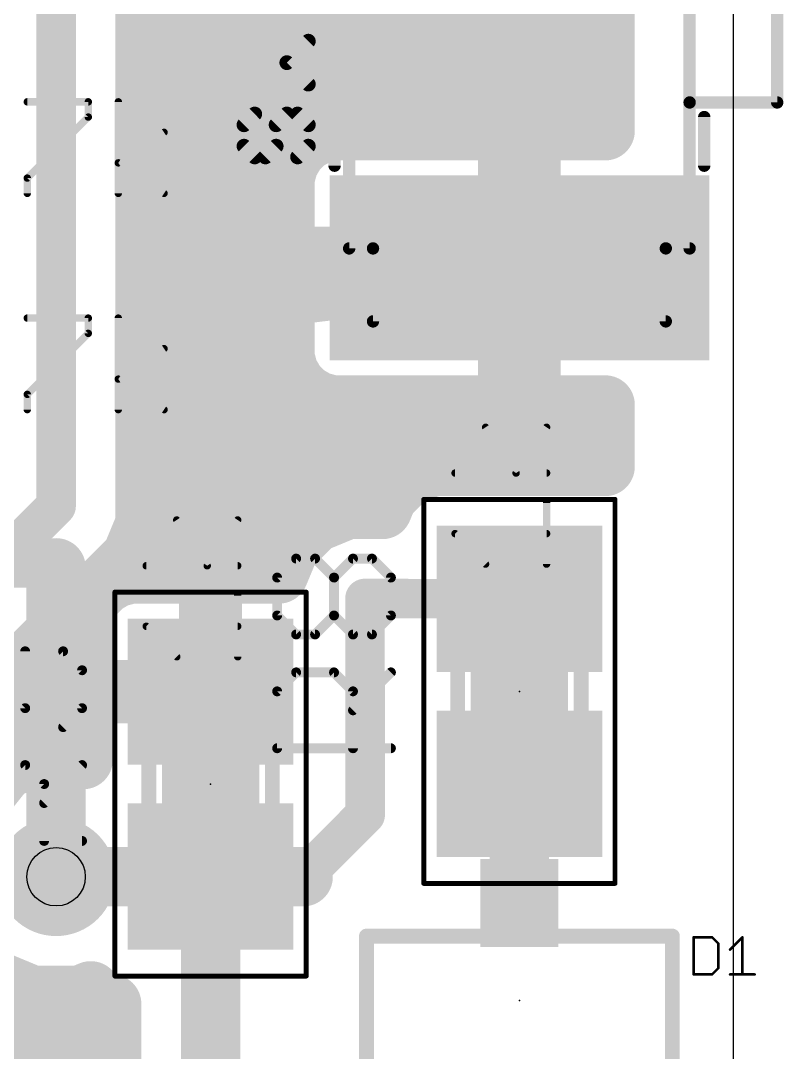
# Model space of a CAD drawing. Extents: x -4.6 to 38, y -0.1 to 31.9.
# Drawn here: x 30.12 to 37.96, y 9.63 to 20.23 of the extents above; entities that cross this region are included whole.
import ezdxf

# ---------------------------------------------------------------- set-up
doc = ezdxf.new("R2010")
doc.units = 0
for name, color, linetype in [('1', 22, 'CONTINUOUS'), ('16', 175, 'CONTINUOUS'), ('18', 82, 'CONTINUOUS'), ('20', 7, 'CONTINUOUS'), ('21', 253, 'CONTINUOUS'), ('23', 7, 'CONTINUOUS'), ('25', 253, 'CONTINUOUS'), ('27', 253, 'CONTINUOUS'), ('29', 253, 'CONTINUOUS'), ('30', 4, 'CONTINUOUS'), ('31', 3, 'CONTINUOUS'), ('35', 253, 'CONTINUOUS'), ('39', 22, 'CONTINUOUS'), ('44', 253, 'CONTINUOUS'), ('51', 253, 'CONTINUOUS')]:
    doc.layers.add(name, color=color, linetype=linetype)

# ---------------------------------------------------------------- blocks, each defined once
blk = doc.blocks.new('RECT')
blk.add_solid([(-0.5, -0.5), (0.5, -0.5), (-0.5, 0.5), (0.5, 0.5)])
blk = doc.blocks.new('ROUNDV')
at = {"const_width": 0.5}
blk.add_lwpolyline([(0, -0.25, 1), (0, 0.25, 1), (0, -0.25)], format="xyb", dxfattribs=at)

msp = doc.modelspace()

# ---------------------------------------------------------------- linework, layer by layer
at = {"layer": '1'}
for points, const_width in [([(36.1242, 22.0263), (36.1242, 19.0963)], 0.6096), ([(30.48, 15.24), (30.48, 21.9075)], 0.4064), ([(31.3944, 15.0581), (31.3944, 21.5287)], 0.6096), ([(31.3944, 20.1168), (36.1242, 20.1168)], 0.6096), ([(31.3944, 19.5072), (36.1242, 19.5072)], 0.6096), ([(33.1768, 19.0582), (33.0494, 18.9847)], 0.6096), ([(33.3189, 19.0963), (33.1768, 19.0582)], 0.6096), ([(35.1223, 19.0963), (33.3189, 19.0963)], 0.6096), ([(35.1223, 17.8077), (35.1223, 19.0963)], 0.6096), ([(36.1242, 19.0963), (35.3627, 19.0963)], 0.6096), ([(35.3627, 19.0963), (35.3627, 17.8077)], 0.6096), ([(31.3944, 18.8976), (32.9623, 18.8976)], 0.6096), ([(33.0494, 18.9847), (32.9453, 18.8806)], 0.6096), ([(35.1223, 18.8976), (35.3627, 18.8976)], 0.6096), ([(32.9453, 18.8806), (32.8718, 18.7532)], 0.6096), ([(32.8718, 18.7532), (32.8337, 18.6111)], 0.6096), ([(32.8337, 18.6111), (32.8337, 17.8077)], 0.6096), ([(31.3944, 18.288), (32.8337, 18.288)], 0.6096), ([(35.1223, 18.288), (35.3627, 18.288)], 0.6096), ([(32.8337, 17.8077), (35.1223, 17.8077)], 0.6096), ([(35.3627, 17.8077), (35.1223, 17.8077)], 0.6096), ([(35.1223, 17.8077), (35.1223, 17.5673)], 0.6096), ([(31.3944, 17.6784), (35.1223, 17.6784)], 0.6096), ([(35.2425, 17.6875), (32.61, 17.37)], 0.6096), ([(35.1223, 17.5673), (32.8337, 17.5673)], 0.6096), ([(32.8337, 17.5673), (32.8337, 16.7639)], 0.6096), ([(35.1223, 16.2787), (35.1223, 17.5673)], 0.6096), ([(35.1223, 17.5673), (35.3627, 17.5673)], 0.6096), ([(35.3627, 17.5673), (35.3627, 16.2787)], 0.6096), ([(32.61, 17.37), (32.0675, 16.8275)], 0.6096), ([(31.3944, 17.0688), (32.8337, 17.0688)], 0.6096), ([(35.1223, 17.0688), (35.3627, 17.0688)], 0.6096), ([(32.0675, 16.8275), (32.0675, 13.3325)], 0.6096), ([(32.8337, 16.7639), (32.8718, 16.6218)], 0.6096), ([(32.8718, 16.6218), (32.9453, 16.4944)], 0.6096), ([(31.3944, 16.4592), (32.9805, 16.4592)], 0.6096), ([(32.9453, 16.4944), (33.0494, 16.3903)], 0.6096), ([(35.1223, 16.4592), (35.3627, 16.4592)], 0.6096), ([(33.0494, 16.3903), (33.1768, 16.3168)], 0.6096), ([(33.1768, 16.3168), (33.3189, 16.2787)], 0.6096), ([(33.3189, 16.2787), (35.1223, 16.2787)], 0.6096), ([(35.3627, 16.2787), (36.1242, 16.2787)], 0.6096), ([(36.1242, 16.2787), (36.1242, 15.6462)], 0.6096), ([(31.3944, 15.8496), (36.1242, 15.8496)], 0.6096), ([(34.351, 15.6462), (34.0896, 15.5379)], 0.6096), ([(36.1242, 15.6462), (34.351, 15.6462)], 0.6096), ([(34.0896, 15.5379), (33.8896, 15.3379)], 0.6096), ([(33.8896, 15.3379), (33.8344, 15.2046)], 0.6096), ([(31.3944, 15.24), (33.849, 15.24)], 0.6096), ([(33.4721, 15.2042), (33.306, 15.1352)], 0.6096), ([(33.4741, 15.2042), (33.4721, 15.2042)], 0.6096), ([(33.476, 15.205), (33.4741, 15.2042)], 0.6096), ([(33.6562, 15.2044), (33.476, 15.205)], 0.6096), ([(33.8344, 15.2046), (33.6562, 15.2044)], 0.6096), ([(28.8925, 13.6525), (30.48, 15.24)], 0.4064), ([(33.306, 15.1352), (33.1395, 15.0668)], 0.6096), ([(31.2552, 14.722), (31.3944, 15.0581)], 0.6096), ([(33.1362, 15.0646), (33.009, 14.9372)], 0.6096), ([(33.138, 15.0654), (33.1362, 15.0646)], 0.6096), ([(33.1395, 15.0668), (33.138, 15.0654)], 0.6096), ([(33.009, 14.9372), (32.8814, 14.8104)], 0.6096), ([(32.8792, 14.8071), (32.8105, 14.6407)], 0.6096), ([(32.8807, 14.8085), (32.8792, 14.8071)], 0.6096), ([(32.8814, 14.8104), (32.8807, 14.8085)], 0.6096), ([(30.998, 14.4648), (31.2552, 14.722)], 0.6096), ([(31.2439, 14.5413), (31.1018, 14.5032)], 0.6096), ([(31.1636, 14.6304), (32.8062, 14.6304)], 0.6096), ([(32.0473, 14.5413), (31.2439, 14.5413)], 0.6096), ([(32.0473, 13.3527), (32.0473, 14.5413)], 0.6096), ([(32.769, 14.5413), (32.0877, 14.5413)], 0.6096), ([(32.0877, 14.5413), (32.0877, 13.3527)], 0.6096), ([(32.8105, 14.6407), (32.769, 14.5413)], 0.6096), ([(29.8069, 13.2737), (30.998, 14.4648)], 0.6096), ([(31.1018, 14.5032), (30.9744, 14.4297)], 0.6096), ([(30.9744, 14.4297), (30.8703, 14.3256)], 0.6096), ([(30.8703, 14.3256), (30.7968, 14.1982)], 0.6096), ([(30.7968, 14.1982), (30.7587, 14.0561)], 0.6096), ([(33.6575, 12.0675), (33.655, 14.29)], 0.4064), ([(33.655, 14.29), (35.2425, 14.285)], 0.4064), ([(30.554, 14.0208), (30.7587, 14.0208)], 0.6096), ([(30.7587, 14.0561), (30.7587, 13.3527)], 0.6096), ([(32.0473, 14.0208), (32.0877, 14.0208)], 0.6096), ([(29.9444, 13.4112), (30.7587, 13.4112)], 0.6096), ([(32.0473, 13.4112), (32.0877, 13.4112)], 0.6096), ([(30.7587, 13.3527), (32.0473, 13.3527)], 0.6096), ([(32.0473, 13.3123), (30.7587, 13.3123)], 0.6096), ([(30.7587, 13.3123), (30.7587, 12.6342)], 0.6096), ([(30.7975, 13.335), (32.065, 13.335)], 0.6096), ([(32.0877, 13.3527), (32.0473, 13.3527)], 0.6096), ([(32.0473, 13.3527), (32.0473, 13.3123)], 0.6096), ([(32.065, 13.335), (32.0675, 13.3325)], 0.6096), ([(29.5275, 11.7475), (30.7975, 13.335)], 0.3048), ([(29.8069, 12.8016), (30.7587, 12.8016)], 0.6096), ([(30.2375, 12.6492), (29.8069, 12.4708)], 0.6096), ([(30.7225, 12.6492), (30.2375, 12.6492)], 0.6096), ([(30.7587, 12.6342), (30.7225, 12.6492)], 0.6096), ([(35.2425, 11.16), (35.2425, 12.385)], 0.6096), ([(33.02, 11.43), (33.6575, 12.0675)], 0.4064), ([(32.0675, 11.43), (30.48, 11.43)], 0.6096), ([(32.0675, 11.4325), (33.02, 11.43)], 0.6096), ([(32.0675, 11.4325), (32.0675, 11.43)], 0.6096), ([(32.0675, 7.62), (32.0675, 11.43)], 0.6096), ([(29.8069, 10.3892), (30.2375, 10.2108)], 0.6096), ([(29.8069, 10.3632), (29.8696, 10.3632)], 0.6096), ([(30.2375, 10.2108), (30.7225, 10.2108)], 0.6096), ([(30.7225, 10.2108), (30.8363, 10.2579)], 0.6096), ([(30.8363, 10.2579), (30.9146, 10.1796)], 0.6096), ([(30.9146, 10.1796), (31.0515, 10.1229)], 0.6096), ([(31.0515, 10.1229), (31.0515, 8.9271)], 0.6096), ([(29.4618, 9.7536), (31.0515, 9.7536)], 0.6096)]:
    msp.add_lwpolyline(points, dxfattribs=dict(at, const_width=const_width))
for points, const_width in [([(31.3944, 20.2692, 1), (31.3944, 19.9644)], 0.3048), ([(36.1242, 19.9644, 1), (36.1242, 20.2692)], 0.3048), ([(31.3944, 19.6596, 1), (31.3944, 19.3548)], 0.3048), ([(36.1242, 19.3548, 1), (36.1242, 19.6596)], 0.3048), ([(33.1374, 19.2054, 1), (33.2163, 18.911)], 0.3048), ([(33.253, 18.9262, 1), (33.1006, 19.1902)], 0.3048), ([(33.3189, 19.2487, 1), (33.3189, 18.9439)], 0.3048), ([(33.3584, 18.9491, 1), (33.2795, 19.2435)], 0.3048), ([(35.2747, 19.0963, 1), (34.9699, 19.0963)], 0.3048), ([(35.1223, 18.9439, 1), (35.1223, 19.2487)], 0.3048), ([(35.3627, 19.2487, 1), (35.3627, 18.9439)], 0.3048), ([(35.5151, 19.0963, 1), (35.2103, 19.0963)], 0.3048), ([(36.1242, 18.9439, 1), (36.1242, 19.2487)], 0.3048), ([(31.3944, 19.05, 1), (31.3944, 18.7452)], 0.3048), ([(32.9732, 19.1166, 1), (33.1256, 18.8527)], 0.3048), ([(33.1572, 18.8769, 1), (32.9416, 19.0924)], 0.3048), ([(32.9623, 18.7452, 1), (32.9623, 19.05)], 0.3048), ([(35.1223, 19.05, 1), (35.1223, 18.7452)], 0.3048), ([(35.3627, 18.7452, 1), (35.3627, 19.05)], 0.3048), ([(35.9718, 19.0963, 1), (36.2766, 19.0963)], 0.3048), ([(32.8376, 18.9884, 1), (33.0531, 18.7728)], 0.3048), ([(33.0773, 18.8044, 1), (32.8134, 18.9568)], 0.3048), ([(32.7398, 18.8294, 1), (33.0038, 18.677)], 0.3048), ([(33.019, 18.7137, 1), (32.7246, 18.7926)], 0.3048), ([(32.9861, 18.6111, 1), (32.6813, 18.6111)], 0.3048), ([(32.6865, 18.6505, 1), (32.9809, 18.5716)], 0.3048), ([(31.3944, 18.4404, 1), (31.3944, 18.1356)], 0.3048), ([(32.8337, 18.1356, 1), (32.8337, 18.4404)], 0.3048), ([(35.1223, 18.4404, 1), (35.1223, 18.1356)], 0.3048), ([(35.3627, 18.1356, 1), (35.3627, 18.4404)], 0.3048), ([(32.8337, 17.9601, 1), (32.8337, 17.6553)], 0.3048), ([(35.1223, 17.9601, 1), (35.1223, 17.6553)], 0.3048), ([(35.2747, 17.8077, 1), (34.9699, 17.8077)], 0.3048), ([(35.1223, 17.6553, 1), (35.1223, 17.9601)], 0.3048), ([(35.3627, 17.6553, 1), (35.3627, 17.9601)], 0.3048), ([(31.3944, 17.8308, 1), (31.3944, 17.526)], 0.3048), ([(32.6813, 17.8077, 1), (32.9861, 17.8077)], 0.3048), ([(34.9699, 17.8077, 1), (35.2747, 17.8077)], 0.3048), ([(35.1223, 17.526, 1), (35.1223, 17.8308)], 0.3048), ([(35.2103, 17.8077, 1), (35.5151, 17.8077)], 0.3048), ([(35.2607, 17.5362, 1), (35.2243, 17.8388)], 0.3048), ([(32.8337, 17.7197, 1), (32.8337, 17.4149)], 0.3048), ([(32.9861, 17.5673, 1), (32.6813, 17.5673)], 0.3048), ([(35.2747, 17.5673, 1), (34.9699, 17.5673)], 0.3048), ([(35.1223, 17.7197, 1), (35.1223, 17.4149)], 0.3048), ([(35.1223, 17.4149, 1), (35.1223, 17.7197)], 0.3048), ([(35.5151, 17.5673, 1), (35.2103, 17.5673)], 0.3048), ([(35.3627, 17.4149, 1), (35.3627, 17.7197)], 0.3048), ([(34.9699, 17.5673, 1), (35.2747, 17.5673)], 0.3048), ([(32.5918, 17.5213, 1), (32.6282, 17.2187)], 0.3048), ([(32.7178, 17.2622, 1), (32.5022, 17.4778)], 0.3048), ([(31.3944, 17.2212, 1), (31.3944, 16.9164)], 0.3048), ([(32.8337, 16.9164, 1), (32.8337, 17.2212)], 0.3048), ([(35.1223, 17.2212, 1), (35.1223, 16.9164)], 0.3048), ([(35.3627, 16.9164, 1), (35.3627, 17.2212)], 0.3048), ([(31.9597, 16.9353, 1), (32.1753, 16.7197)], 0.3048), ([(32.2199, 16.8275, 1), (31.9151, 16.8275)], 0.3048), ([(32.9809, 16.8034, 1), (32.6865, 16.7245)], 0.3048), ([(32.6813, 16.7639, 1), (32.9861, 16.7639)], 0.3048), ([(33.0038, 16.698, 1), (32.7398, 16.5456)], 0.3048), ([(31.3944, 16.6116, 1), (31.3944, 16.3068)], 0.3048), ([(32.7246, 16.5824, 1), (33.019, 16.6613)], 0.3048), ([(33.0531, 16.6022, 1), (32.8376, 16.3866)], 0.3048), ([(32.9805, 16.3068, 1), (32.9805, 16.6116)], 0.3048), ([(35.1223, 16.6116, 1), (35.1223, 16.3068)], 0.3048), ([(35.3627, 16.3068, 1), (35.3627, 16.6116)], 0.3048), ([(32.8134, 16.4182, 1), (33.0773, 16.5706)], 0.3048), ([(33.1256, 16.5223, 1), (32.9732, 16.2584)], 0.3048), ([(32.9416, 16.2826, 1), (33.1572, 16.4981)], 0.3048), ([(33.2163, 16.464, 1), (33.1374, 16.1696)], 0.3048), ([(33.1006, 16.1848, 1), (33.253, 16.4488)], 0.3048), ([(33.3189, 16.4311, 1), (33.3189, 16.1263)], 0.3048), ([(33.2795, 16.1315, 1), (33.3584, 16.4259)], 0.3048), ([(35.1223, 16.1263, 1), (35.1223, 16.4311)], 0.3048), ([(35.3627, 16.4311, 1), (35.3627, 16.1263)], 0.3048), ([(36.2766, 16.2787, 1), (35.9718, 16.2787)], 0.3048), ([(36.1242, 16.1263, 1), (36.1242, 16.4311)], 0.3048), ([(34.9699, 16.2787, 1), (35.2747, 16.2787)], 0.3048), ([(35.2103, 16.2787, 1), (35.5151, 16.2787)], 0.3048), ([(31.3944, 16.002, 1), (31.3944, 15.6972)], 0.3048), ([(36.1242, 15.6972, 1), (36.1242, 16.002)], 0.3048), ([(34.351, 15.7986, 1), (34.351, 15.4938)], 0.3048), ([(34.4094, 15.5054, 1), (34.2927, 15.787)], 0.3048), ([(36.1242, 15.4938, 1), (36.1242, 15.7986)], 0.3048), ([(34.0313, 15.6787, 1), (34.148, 15.3971)], 0.3048), ([(34.1974, 15.4302, 1), (33.9819, 15.6457)], 0.3048), ([(35.9718, 15.6462, 1), (36.2766, 15.6462)], 0.3048), ([(33.7818, 15.4456, 1), (33.9973, 15.2301)], 0.3048), ([(34.0304, 15.2795, 1), (33.7488, 15.3962)], 0.3048), ([(31.3944, 15.3924, 1), (31.3944, 15.0876)], 0.3048), ([(33.4721, 15.3566, 1), (33.4721, 15.0518)], 0.3048), ([(33.4161, 15.3451, 1), (33.5322, 15.0633)], 0.3048), ([(33.4765, 15.3574, 1), (33.4755, 15.0526)], 0.3048), ([(33.5306, 15.0635, 1), (33.4136, 15.3449)], 0.3048), ([(33.534, 15.0641, 1), (33.4179, 15.3459)], 0.3048), ([(33.4741, 15.0518, 1), (33.4741, 15.3566)], 0.3048), ([(33.6561, 15.3568, 1), (33.6564, 15.052)], 0.3048), ([(33.6558, 15.052, 1), (33.6567, 15.3568)], 0.3048), ([(33.8345, 15.0522, 1), (33.8342, 15.357)], 0.3048), ([(33.849, 15.0876, 1), (33.849, 15.3924)], 0.3048), ([(30.5518, 15.1682, 1), (30.4082, 15.3118)], 0.2032), ([(33.2475, 15.2759, 1), (33.3644, 14.9944)], 0.3048), ([(33.3638, 14.9942, 1), (33.2481, 15.2761)], 0.3048), ([(33.6936, 15.2629, 1), (33.9752, 15.1463)], 0.3048), ([(30.3784, 15.24, 1), (30.5816, 15.24)], 0.2032), ([(31.5352, 14.9998, 1), (31.2536, 15.1164)], 0.3048), ([(33.0778, 15.2054, 1), (33.1945, 14.9238)], 0.3048), ([(33.0305, 15.1734, 1), (33.2456, 14.9574)], 0.3048), ([(33.0816, 15.2078, 1), (33.1974, 14.9258)], 0.3048), ([(33.244, 14.957, 1), (33.0283, 15.1722)], 0.3048), ([(33.247, 14.9588, 1), (33.032, 15.1748)], 0.3048), ([(33.1964, 14.9246, 1), (33.0797, 15.2062)], 0.3048), ([(31.242, 15.0581, 1), (31.5468, 15.0581)], 0.3048), ([(32.9011, 15.0448, 1), (33.1169, 14.8295)], 0.3048), ([(33.1164, 14.8291, 1), (32.9016, 15.0453)], 0.3048), ([(32.7715, 14.9149, 1), (32.987, 14.6993)], 0.3048), ([(32.774, 14.9185, 1), (32.9889, 14.7023)], 0.3048), ([(33.0201, 14.7489, 1), (32.7384, 14.8653)], 0.3048), ([(33.0221, 14.7518, 1), (32.7408, 14.869)], 0.3048), ([(32.9884, 14.7008, 1), (32.7729, 14.9163)], 0.3048), ([(31.363, 14.6143, 1), (31.1474, 14.8298)], 0.3048), ([(32.74, 14.8671, 1), (33.0213, 14.7499)], 0.3048), ([(31.1636, 14.7828, 1), (31.1636, 14.478)], 0.3048), ([(31.2439, 14.6937, 1), (31.2439, 14.3889)], 0.3048), ([(31.1144, 14.7804, 1), (31.396, 14.6637)], 0.3048), ([(31.2834, 14.3941, 1), (31.2045, 14.6885)], 0.3048), ([(32.1997, 14.5413, 1), (31.8949, 14.5413)], 0.3048), ([(32.0877, 14.6937, 1), (32.0877, 14.3889)], 0.3048), ([(32.2401, 14.5413, 1), (31.9353, 14.5413)], 0.3048), ([(32.0473, 14.3889, 1), (32.0473, 14.6937)], 0.3048), ([(32.6696, 14.6988, 1), (32.9514, 14.5825)], 0.3048), ([(32.9511, 14.5819, 1), (32.6699, 14.6994)], 0.3048), ([(32.769, 14.3889, 1), (32.769, 14.6937)], 0.3048), ([(32.8062, 14.478, 1), (32.8062, 14.7828)], 0.3048), ([(31.1057, 14.357, 1), (30.8902, 14.5726)], 0.3048), ([(31.0624, 14.6504, 1), (31.1413, 14.356)], 0.3048), ([(31.178, 14.3712, 1), (31.0256, 14.6352)], 0.3048), ([(32.6284, 14.6001, 1), (32.9096, 14.4825)], 0.3048), ([(30.8982, 14.5616, 1), (31.0506, 14.2977)], 0.3048), ([(30.8902, 14.5726, 1), (31.1057, 14.357)], 0.3048), ([(31.0822, 14.3219, 1), (30.8666, 14.5374)], 0.3048), ([(30.7626, 14.4334, 1), (30.9781, 14.2178)], 0.3048), ([(31.0023, 14.2494, 1), (30.7384, 14.4018)], 0.3048), ([(30.6648, 14.2744, 1), (30.9288, 14.122)], 0.3048), ([(30.944, 14.1587, 1), (30.6496, 14.2376)], 0.3048), ([(33.7566, 14.2901, 1), (33.5534, 14.2899)], 0.2032), ([(33.6553, 14.3916, 1), (33.6547, 14.1884)], 0.2032), ([(35.2422, 14.1834, 1), (35.2428, 14.3866)], 0.2032), ([(30.554, 14.1732, 1), (30.554, 13.8684)], 0.3048), ([(30.9111, 14.0561, 1), (30.6063, 14.0561)], 0.3048), ([(30.7587, 13.8684, 1), (30.7587, 14.1732)], 0.3048), ([(32.0473, 14.1732, 1), (32.0473, 13.8684)], 0.3048), ([(32.0877, 13.8684, 1), (32.0877, 14.1732)], 0.3048), ([(30.6115, 14.0955, 1), (30.9059, 14.0166)], 0.3048), ([(30.7587, 13.2588, 1), (30.7587, 13.5636)], 0.3048), ([(32.0473, 13.5636, 1), (32.0473, 13.2588)], 0.3048), ([(32.0877, 13.2588, 1), (32.0877, 13.5636)], 0.3048), ([(30.7587, 13.5051, 1), (30.7587, 13.2003)], 0.3048), ([(30.7587, 13.4647, 1), (30.7587, 13.1599)], 0.3048), ([(30.9111, 13.3123, 1), (30.6063, 13.3123)], 0.3048), ([(30.7975, 13.4874, 1), (30.7975, 13.1826)], 0.3048), ([(32.0473, 13.5051, 1), (32.0473, 13.2003)], 0.3048), ([(32.1997, 13.3527, 1), (31.8949, 13.3527)], 0.3048), ([(32.1728, 13.4428, 1), (31.9572, 13.2272)], 0.3048), ([(31.9597, 13.2247, 1), (32.1753, 13.4403)], 0.3048), ([(32.0473, 13.2003, 1), (32.0473, 13.5051)], 0.3048), ([(32.0473, 13.1599, 1), (32.0473, 13.4647)], 0.3048), ([(32.065, 13.1826, 1), (32.065, 13.4874)], 0.3048), ([(32.0877, 13.2003, 1), (32.0877, 13.5051)], 0.3048), ([(30.6063, 13.3527, 1), (30.9111, 13.3527)], 0.3048), ([(30.857, 13.2874, 1), (30.738, 13.3826)], 0.1524), ([(31.8949, 13.3527, 1), (32.1997, 13.3527)], 0.3048), ([(31.9151, 13.3325, 1), (32.2199, 13.3325)], 0.3048), ([(31.9353, 13.3527, 1), (32.2401, 13.3527)], 0.3048), ([(31.8949, 13.3123, 1), (32.1997, 13.3123)], 0.3048), ([(30.7587, 12.6492, 1), (30.7587, 12.954)], 0.3048), ([(30.2375, 12.8016, 1), (30.2375, 12.4968)], 0.3048), ([(30.2958, 12.5084, 1), (30.1792, 12.79)], 0.3048), ([(30.7808, 12.79, 1), (30.6642, 12.5084)], 0.3048), ([(30.7225, 12.4968, 1), (30.7225, 12.8016)], 0.3048), ([(30.7004, 12.4934, 1), (30.817, 12.775)], 0.3048), ([(30.6063, 12.6342, 1), (30.9111, 12.6342)], 0.3048), ([(35.3949, 12.385, 1), (35.0901, 12.385)], 0.3048), ([(33.7293, 11.9957, 1), (33.5857, 12.1393)], 0.2032), ([(33.5559, 12.0674, 1), (33.7591, 12.0676)], 0.2032), ([(30.48, 11.5824, 1), (30.48, 11.2776)], 0.3048), ([(32.0679, 11.5849, 1), (32.0671, 11.2801)], 0.3048), ([(32.2199, 11.4325, 1), (31.9151, 11.4325)], 0.3048), ([(32.2199, 11.43, 1), (31.9151, 11.43)], 0.3048), ([(32.0675, 11.2776, 1), (32.0675, 11.5824)], 0.3048), ([(33.0196, 11.2776, 1), (33.0204, 11.5824)], 0.3048), ([(31.9151, 11.43, 1), (32.2199, 11.43)], 0.3048), ([(32.9482, 11.5018, 1), (33.0918, 11.3582)], 0.2032), ([(35.0901, 11.16, 1), (35.3949, 11.16)], 0.3048), ([(29.8696, 10.2108, 1), (29.8696, 10.5156)], 0.3048), ([(30.2375, 10.3632, 1), (30.2375, 10.0584)], 0.3048), ([(30.1792, 10.07, 1), (30.2958, 10.3516)], 0.3048), ([(30.6642, 10.3516, 1), (30.7808, 10.07)], 0.3048), ([(30.944, 10.3657, 1), (30.7285, 10.1502)], 0.3048), ([(30.7225, 10.0584, 1), (30.7225, 10.3632)], 0.3048), ([(30.8946, 10.1171, 1), (30.778, 10.3987)], 0.3048), ([(30.973, 10.3204, 1), (30.8563, 10.0388)], 0.3048), ([(30.8069, 10.0718, 1), (31.0224, 10.2873)], 0.3048), ([(31.2039, 10.1229, 1), (30.8991, 10.1229)], 0.3048), ([(30.9932, 9.9821, 1), (31.1098, 10.2637)], 0.3048), ([(31.0515, 9.6012, 1), (31.0515, 9.906)], 0.3048)]:
    msp.add_lwpolyline(points, format="xyb", dxfattribs=dict(at, const_width=const_width))
at = {"layer": '16'}
for points, const_width in [([(30.48, 11.43), (30.48, 14.605)], 0.6096), ([(30.48, 14.605), (17.78, 14.605)], 0.4064)]:
    msp.add_lwpolyline(points, dxfattribs=dict(at, const_width=const_width))
for points, const_width in [([(30.6324, 14.605, 1), (30.3276, 14.605)], 0.3048), ([(30.48, 14.5034, 1), (30.48, 14.7066)], 0.2032), ([(30.3276, 11.43, 1), (30.6324, 11.43)], 0.3048)]:
    msp.add_lwpolyline(points, format="xyb", dxfattribs=dict(at, const_width=const_width))
at = {"layer": '20'}
msp.add_line((37.445, 0), (37.445, 25.3875), dxfattribs=at)
at = {"layer": '21'}
for points, const_width in [([(33.3425, 18.7375), (33.3425, 22.5375)], 0.127), ([(37.1425, 18.7375), (37.1425, 19.2375)], 0.127), ([(33.6701, 9.5076), (33.6701, 10.8204)], 0.1524), ([(33.6701, 10.8204), (34.7289, 10.8204)], 0.1524), ([(35.8061, 10.8204), (36.8149, 10.8204)], 0.1524), ([(36.8149, 10.8204), (36.8149, 9.5076)], 0.1524)]:
    msp.add_lwpolyline(points, dxfattribs=dict(at, const_width=const_width))
for points, const_width in [([(37.1743, 19.2375, 1), (37.1107, 19.2375)], 0.0635), ([(33.3107, 18.7375, 1), (33.3743, 18.7375)], 0.0635), ([(37.1107, 18.7375, 1), (37.1743, 18.7375)], 0.0635), ([(33.7082, 10.8204, 1), (33.632, 10.8204)], 0.0762), ([(33.6701, 10.8585, 1), (33.6701, 10.7823)], 0.0762), ([(34.7289, 10.7823, 1), (34.7289, 10.8585)], 0.0762), ([(35.8061, 10.8585, 1), (35.8061, 10.7823)], 0.0762), ([(36.853, 10.8204, 1), (36.7768, 10.8204)], 0.0762), ([(36.8149, 10.7823, 1), (36.8149, 10.8585)], 0.0762)]:
    msp.add_lwpolyline(points, format="xyb", dxfattribs=dict(at, const_width=const_width))
at = {"layer": '23'}
for p in [(35.2425, 13.335), (32.0675, 12.3825), (35.2425, 10.16)]:
    msp.add_point(p, dxfattribs=at)
at = {"layer": '25'}
for points, const_width in [([(33.0723, 20.0168), (32.4113, 20.0168)], 0.1524), ([(32.852, 19.7964), (33.0723, 20.0168)], 0.1524), ([(33.0723, 19.5761), (32.852, 19.7964)], 0.1524), ([(32.4113, 19.5761), (33.0723, 19.5761)], 0.1524), ([(32.5215, 19.2683), (32.4113, 19.1582)], 0.1524), ([(32.7418, 19.1582), (32.852, 19.2683)], 0.1524), ([(32.852, 19.2683), (32.9621, 19.2683)], 0.1524), ([(32.9621, 19.2683), (33.0723, 19.1582)], 0.1524), ([(32.4113, 19.1582), (32.4113, 18.9379)], 0.1524), ([(32.7418, 18.9379), (32.7418, 19.1582)], 0.1524), ([(33.0723, 19.1582), (33.0723, 18.9379)], 0.1524), ([(32.4113, 18.9379), (32.5215, 18.8277)], 0.1524), ([(32.6317, 18.8277), (32.7418, 18.9379)], 0.1524), ([(33.0723, 18.9379), (32.9621, 18.8277)], 0.1524), ([(32.5215, 18.8277), (32.6317, 18.8277)], 0.1524), ([(32.7523, 14.5049), (32.9472, 14.6998)], 0.1016), ([(32.9472, 14.6998), (33.1421, 14.6998)], 0.1016), ([(33.1421, 14.6998), (33.337, 14.5049)], 0.1016), ([(33.337, 14.5049), (33.5319, 14.6998)], 0.1016), ([(33.5319, 14.6998), (33.7268, 14.6998)], 0.1016), ([(33.7268, 14.6998), (33.9217, 14.5049)], 0.1016), ([(32.7523, 14.1151), (32.7523, 14.5049)], 0.1016), ([(33.337, 14.1151), (33.337, 14.5049)], 0.1016), ([(33.9217, 14.5049), (33.9217, 14.1151)], 0.1016), ([(32.9472, 13.9202), (32.7523, 14.1151)], 0.1016), ([(33.337, 14.1151), (33.1421, 13.9202)], 0.1016), ([(33.5319, 13.9202), (33.337, 14.1151)], 0.1016), ([(33.9217, 14.1151), (33.7268, 13.9202)], 0.1016), ([(33.1421, 13.9202), (32.9472, 13.9202)], 0.1016), ([(33.7268, 13.9202), (33.5319, 13.9202)], 0.1016), ([(30.5518, 13.7473), (29.7722, 13.7473)], 0.1016), ([(30.162, 13.1626), (30.162, 13.7473)], 0.1016), ([(30.7467, 13.5524), (30.5518, 13.7473)], 0.1016), ([(30.7467, 13.1626), (30.7467, 13.5524)], 0.1016), ([(32.7523, 13.3355), (32.9472, 13.5304)], 0.1016), ([(32.9472, 13.5304), (33.337, 13.5304)], 0.1016), ([(33.337, 13.5304), (33.5319, 13.3355)], 0.1016), ([(33.5319, 13.1406), (33.9217, 13.5304)], 0.1016), ([(32.7523, 12.7508), (32.7523, 13.3355)], 0.1016), ([(33.5319, 13.3355), (33.5319, 12.7508)], 0.1016), ([(29.9671, 12.9677), (30.162, 13.1626)], 0.1016), ([(30.5518, 12.9677), (30.7467, 13.1626)], 0.1016), ([(33.9217, 12.7508), (32.7523, 12.7508)], 0.1016), ([(29.7722, 12.5779), (30.162, 12.5779)], 0.1016), ([(30.162, 12.5779), (30.3569, 12.383)], 0.1016), ([(30.3569, 12.1881), (30.7467, 12.5779)], 0.1016), ([(30.3569, 12.383), (30.3569, 11.7983)], 0.1016), ([(30.7467, 11.7983), (29.5773, 11.7983)], 0.1016), ([(37.0332, 10.808), (37.0332, 10.4267)], 0.0254), ([(37.2239, 10.808), (37.0332, 10.808)], 0.0254), ([(37.2874, 10.7445), (37.2239, 10.808)], 0.0254), ([(37.4074, 10.6809), (37.5345, 10.808)], 0.0254), ([(37.5345, 10.808), (37.5345, 10.4267)], 0.0254), ([(37.2874, 10.4903), (37.2874, 10.7445)], 0.0254), ([(37.2239, 10.4267), (37.2874, 10.4903)], 0.0254), ([(37.0332, 10.4267), (37.2239, 10.4267)], 0.0254), ([(37.4074, 10.4267), (37.6616, 10.4267)], 0.0254)]:
    msp.add_lwpolyline(points, dxfattribs=dict(at, const_width=const_width))
for points, const_width in [([(32.4113, 20.0549, 1), (32.4113, 19.9787)], 0.0762), ([(33.0992, 19.9898, 1), (33.0454, 20.0437)], 0.0762), ([(33.0723, 19.9787, 1), (33.0723, 20.0549)], 0.0762), ([(32.8789, 19.8234, 1), (32.825, 19.7695)], 0.0762), ([(32.825, 19.8234, 1), (32.8789, 19.7695)], 0.0762), ([(32.4113, 19.6142, 1), (32.4113, 19.538)], 0.0762), ([(33.0454, 19.5492, 1), (33.0992, 19.6031)], 0.0762), ([(33.0723, 19.538, 1), (33.0723, 19.6142)], 0.0762), ([(32.5484, 19.2414, 1), (32.4946, 19.2953)], 0.0762), ([(32.852, 19.3064, 1), (32.852, 19.2302)], 0.0762), ([(32.8789, 19.2414, 1), (32.825, 19.2953)], 0.0762), ([(32.9891, 19.2953, 1), (32.9352, 19.2414)], 0.0762), ([(32.9621, 19.2302, 1), (32.9621, 19.3064)], 0.0762), ([(32.4494, 19.1582, 1), (32.3732, 19.1582)], 0.0762), ([(32.3844, 19.1851, 1), (32.4383, 19.1312)], 0.0762), ([(32.7799, 19.1582, 1), (32.7037, 19.1582)], 0.0762), ([(32.7149, 19.1851, 1), (32.7688, 19.1312)], 0.0762), ([(33.1104, 19.1582, 1), (33.0342, 19.1582)], 0.0762), ([(33.0454, 19.1312, 1), (33.0992, 19.1851)], 0.0762), ([(32.4383, 18.9648, 1), (32.3844, 18.9109)], 0.0762), ([(32.7688, 18.9109, 1), (32.7149, 18.9648)], 0.0762), ([(33.0992, 18.9109, 1), (33.0454, 18.9648)], 0.0762), ([(32.3732, 18.9379, 1), (32.4494, 18.9379)], 0.0762), ([(32.5215, 18.8658, 1), (32.5215, 18.7896)], 0.0762), ([(32.4946, 18.8008, 1), (32.5484, 18.8546)], 0.0762), ([(32.6047, 18.8546, 1), (32.6586, 18.8008)], 0.0762), ([(32.6317, 18.7896, 1), (32.6317, 18.8658)], 0.0762), ([(32.7037, 18.9379, 1), (32.7799, 18.9379)], 0.0762), ([(32.9352, 18.8546, 1), (32.9891, 18.8008)], 0.0762), ([(33.0342, 18.9379, 1), (33.1104, 18.9379)], 0.0762), ([(32.9472, 14.7252, 1), (32.9472, 14.6744)], 0.0508), ([(32.9652, 14.6818, 1), (32.9292, 14.7178)], 0.0508), ([(33.1601, 14.7178, 1), (33.1241, 14.6818)], 0.0508), ([(33.1421, 14.6744, 1), (33.1421, 14.7252)], 0.0508), ([(33.5319, 14.7252, 1), (33.5319, 14.6744)], 0.0508), ([(33.5499, 14.6818, 1), (33.5139, 14.7178)], 0.0508), ([(33.7448, 14.7178, 1), (33.7088, 14.6818)], 0.0508), ([(33.7268, 14.6744, 1), (33.7268, 14.7252)], 0.0508), ([(32.7343, 14.5229, 1), (32.7703, 14.4869)], 0.0508), ([(32.7777, 14.5049, 1), (32.7269, 14.5049)], 0.0508), ([(33.319, 14.5229, 1), (33.355, 14.4869)], 0.0508), ([(33.3624, 14.5049, 1), (33.3116, 14.5049)], 0.0508), ([(33.319, 14.4869, 1), (33.355, 14.5229)], 0.0508), ([(33.9471, 14.5049, 1), (33.8963, 14.5049)], 0.0508), ([(33.9037, 14.4869, 1), (33.9397, 14.5229)], 0.0508), ([(32.7703, 14.1331, 1), (32.7343, 14.0971)], 0.0508), ([(32.7269, 14.1151, 1), (32.7777, 14.1151)], 0.0508), ([(33.355, 14.1331, 1), (33.319, 14.0971)], 0.0508), ([(33.3116, 14.1151, 1), (33.3624, 14.1151)], 0.0508), ([(33.355, 14.0971, 1), (33.319, 14.1331)], 0.0508), ([(33.8963, 14.1151, 1), (33.9471, 14.1151)], 0.0508), ([(33.9397, 14.0971, 1), (33.9037, 14.1331)], 0.0508), ([(32.9472, 13.9456, 1), (32.9472, 13.8948)], 0.0508), ([(32.9292, 13.9022, 1), (32.9652, 13.9382)], 0.0508), ([(33.1241, 13.9382, 1), (33.1601, 13.9022)], 0.0508), ([(33.1421, 13.8948, 1), (33.1421, 13.9456)], 0.0508), ([(33.5319, 13.9456, 1), (33.5319, 13.8948)], 0.0508), ([(33.5139, 13.9022, 1), (33.5499, 13.9382)], 0.0508), ([(33.7088, 13.9382, 1), (33.7448, 13.9022)], 0.0508), ([(33.7268, 13.8948, 1), (33.7268, 13.9456)], 0.0508), ([(30.1874, 13.7473, 1), (30.1366, 13.7473)], 0.0508), ([(30.5698, 13.7653, 1), (30.5338, 13.7293)], 0.0508), ([(30.5518, 13.7219, 1), (30.5518, 13.7727)], 0.0508), ([(30.7721, 13.5524, 1), (30.7213, 13.5524)], 0.0508), ([(30.7287, 13.5344, 1), (30.7647, 13.5704)], 0.0508), ([(32.9472, 13.5558, 1), (32.9472, 13.505)], 0.0508), ([(32.9652, 13.5124, 1), (32.9292, 13.5484)], 0.0508), ([(33.355, 13.5484, 1), (33.319, 13.5124)], 0.0508), ([(33.337, 13.505, 1), (33.337, 13.5558)], 0.0508), ([(33.9397, 13.5124, 1), (33.9037, 13.5484)], 0.0508), ([(32.7343, 13.3535, 1), (32.7703, 13.3175)], 0.0508), ([(32.7777, 13.3355, 1), (32.7269, 13.3355)], 0.0508), ([(33.5573, 13.3355, 1), (33.5065, 13.3355)], 0.0508), ([(33.5139, 13.3175, 1), (33.5499, 13.3535)], 0.0508), ([(30.1366, 13.1626, 1), (30.1874, 13.1626)], 0.0508), ([(30.18, 13.1446, 1), (30.144, 13.1806)], 0.0508), ([(30.7213, 13.1626, 1), (30.7721, 13.1626)], 0.0508), ([(30.7647, 13.1446, 1), (30.7287, 13.1806)], 0.0508), ([(33.5139, 13.1586, 1), (33.5499, 13.1226)], 0.0508), ([(30.5338, 12.9857, 1), (30.5698, 12.9497)], 0.0508), ([(32.7523, 12.7762, 1), (32.7523, 12.7254)], 0.0508), ([(32.7269, 12.7508, 1), (32.7777, 12.7508)], 0.0508), ([(33.5065, 12.7508, 1), (33.5573, 12.7508)], 0.0508), ([(33.9217, 12.7254, 1), (33.9217, 12.7762)], 0.0508), ([(30.18, 12.5959, 1), (30.144, 12.5599)], 0.0508), ([(30.162, 12.5525, 1), (30.162, 12.6033)], 0.0508), ([(30.7647, 12.5599, 1), (30.7287, 12.5959)], 0.0508), ([(30.3823, 12.383, 1), (30.3315, 12.383)], 0.0508), ([(30.3389, 12.365, 1), (30.3749, 12.401)], 0.0508), ([(30.3389, 12.2061, 1), (30.3749, 12.1701)], 0.0508), ([(30.3315, 11.7983, 1), (30.3823, 11.7983)], 0.0508), ([(30.7467, 11.7729, 1), (30.7467, 11.8237)], 0.0508), ([(37.0332, 10.8144, 1), (37.0332, 10.8017)], 0.0127), ([(37.0395, 10.808, 1), (37.0269, 10.808)], 0.0127), ([(37.2284, 10.8125, 1), (37.2194, 10.8035)], 0.0127), ([(37.2239, 10.8017, 1), (37.2239, 10.8144)], 0.0127), ([(37.5409, 10.808, 1), (37.5282, 10.808)], 0.0127), ([(37.539, 10.8035, 1), (37.53, 10.8125)], 0.0127), ([(37.2938, 10.7445, 1), (37.2811, 10.7445)], 0.0127), ([(37.2829, 10.74, 1), (37.2919, 10.749)], 0.0127), ([(37.4029, 10.6854, 1), (37.4119, 10.6764)], 0.0127), ([(37.2919, 10.4858, 1), (37.2829, 10.4947)], 0.0127), ([(37.0332, 10.433, 1), (37.0332, 10.4204)], 0.0127), ([(37.0269, 10.4267, 1), (37.0395, 10.4267)], 0.0127), ([(37.2194, 10.4312, 1), (37.2284, 10.4222)], 0.0127), ([(37.2239, 10.4204, 1), (37.2239, 10.433)], 0.0127), ([(37.2811, 10.4903, 1), (37.2938, 10.4903)], 0.0127), ([(37.4074, 10.433, 1), (37.4074, 10.4204)], 0.0127), ([(37.5282, 10.4267, 1), (37.5409, 10.4267)], 0.0127), ([(37.6616, 10.4204, 1), (37.6616, 10.433)], 0.0127)]:
    msp.add_lwpolyline(points, format="xyb", dxfattribs=dict(at, const_width=const_width))
at = {"layer": '27', "const_width": 0.0381}
for points in [[(30.1836, 19.4128, 1), (30.1836, 19.3747)], [(30.8297, 19.3937, 1), (30.7916, 19.3937)], [(30.8107, 19.3747, 1), (30.8107, 19.4128)], [(31.1382, 19.3937, 1), (31.1001, 19.3937)], [(30.7916, 19.2369, 1), (30.8297, 19.2369)], [(30.8242, 19.2235, 1), (30.7972, 19.2504)], [(31.6, 19.0643, 1), (31.5789, 19.096)], [(31.1297, 18.7825, 1), (31.1086, 18.7508)], [(31.1086, 18.7825, 1), (31.1297, 18.7508)], [(30.1701, 18.6233, 1), (30.1971, 18.5964)], [(30.2027, 18.6099, 1), (30.1646, 18.6099)], [(30.1646, 18.4531, 1), (30.2027, 18.4531)], [(31.1001, 18.4531, 1), (31.1382, 18.4531)], [(31.5789, 18.4372, 1), (31.6, 18.469)], [(30.1836, 17.1903, 1), (30.1836, 17.1522)], [(30.8297, 17.1712, 1), (30.7916, 17.1712)], [(30.8107, 17.1522, 1), (30.8107, 17.1903)], [(31.1382, 17.1712, 1), (31.1001, 17.1712)], [(30.7916, 17.0144, 1), (30.8297, 17.0144)], [(30.8242, 17.001, 1), (30.7972, 17.0279)], [(31.6, 16.8418, 1), (31.5789, 16.8735)], [(31.1297, 16.56, 1), (31.1086, 16.5283)], [(31.1086, 16.56, 1), (31.1297, 16.5283)], [(30.1701, 16.4008, 1), (30.1971, 16.3739)], [(30.2027, 16.3874, 1), (30.1646, 16.3874)], [(30.1646, 16.2306, 1), (30.2027, 16.2306)], [(31.1001, 16.2306, 1), (31.1382, 16.2306)], [(31.5789, 16.2147, 1), (31.6, 16.2465)], [(34.9107, 16.0595, 1), (34.879, 16.0384)], [(35.5378, 16.0384, 1), (35.506, 16.0595)], [(34.5813, 15.5977, 1), (34.5813, 15.5596)], [(35.1925, 15.5892, 1), (35.2242, 15.5681)], [(35.1925, 15.5681, 1), (35.2242, 15.5892)], [(35.5219, 15.5596, 1), (35.5219, 15.5977)], [(35.541, 15.2702, 1), (35.5029, 15.2702)], [(31.7357, 15.107, 1), (31.704, 15.0859)], [(32.3628, 15.0859, 1), (32.331, 15.107)], [(34.5948, 14.9701, 1), (34.5678, 14.9432)], [(34.5813, 14.9757, 1), (34.5813, 14.9376)], [(35.5219, 14.9376, 1), (35.5219, 14.9757)], [(31.4063, 14.6452, 1), (31.4063, 14.6071)], [(32.0175, 14.6367, 1), (32.0492, 14.6156)], [(32.0175, 14.6156, 1), (32.0492, 14.6367)], [(32.3469, 14.6071, 1), (32.3469, 14.6452)], [(34.8814, 14.6296, 1), (34.9083, 14.6566)], [(35.5029, 14.6431, 1), (35.541, 14.6431)], [(32.366, 14.3177, 1), (32.3279, 14.3177)], [(31.4198, 14.0176, 1), (31.3928, 13.9907)], [(31.4063, 14.0232, 1), (31.4063, 13.9851)], [(32.3469, 13.9851, 1), (32.3469, 14.0232)], [(31.7064, 13.6771, 1), (31.7333, 13.7041)], [(32.3279, 13.6906, 1), (32.366, 13.6906)]]:
    msp.add_lwpolyline(points, format="xyb", dxfattribs=at)
at = {"layer": '27', "const_width": 0.0762}
for points in [[(30.1836, 19.3937), (30.8107, 19.3937)], [(30.8107, 19.3937), (30.8107, 19.2369)], [(31.1191, 18.4531), (31.1191, 19.3937)], [(30.8107, 19.2369), (30.1836, 18.6099)], [(31.1191, 18.7666), (31.5894, 19.0802)], [(31.5894, 18.4531), (31.1191, 18.7666)], [(30.1836, 18.6099), (30.1836, 18.4531)], [(30.1836, 17.1712), (30.8107, 17.1712)], [(30.8107, 17.1712), (30.8107, 17.0144)], [(31.1191, 16.2306), (31.1191, 17.1712)], [(30.8107, 17.0144), (30.1836, 16.3874)], [(31.1191, 16.5441), (31.5894, 16.8577)], [(31.5894, 16.2306), (31.1191, 16.5441)], [(30.1836, 16.3874), (30.1836, 16.2306)], [(35.2084, 15.5786), (34.8948, 16.0489)], [(35.5219, 16.0489), (35.2084, 15.5786)], [(35.5219, 15.5786), (34.5813, 15.5786)], [(35.5219, 14.6431), (35.5219, 15.2702)], [(32.0334, 14.6261), (31.7198, 15.0964)], [(32.3469, 15.0964), (32.0334, 14.6261)], [(34.8948, 14.6431), (34.5813, 14.9566)], [(34.5813, 14.9566), (35.5219, 14.9566)], [(32.3469, 14.6261), (31.4063, 14.6261)], [(32.3469, 13.6906), (32.3469, 14.3177)], [(31.7198, 13.6906), (31.4063, 14.0041)], [(31.4063, 14.0041), (32.3469, 14.0041)]]:
    msp.add_lwpolyline(points, dxfattribs=at)
at = {"layer": '39', "const_width": 0.0508}
for points in [[(34.2595, 11.362), (34.2595, 15.308)], [(34.2595, 15.308), (36.2255, 15.308)], [(36.2255, 15.308), (36.2255, 11.362)], [(31.0845, 10.4095), (31.0845, 14.3555)], [(31.0845, 14.3555), (33.0505, 14.3555)], [(33.0505, 14.3555), (33.0505, 10.4095)], [(36.2255, 11.362), (34.2595, 11.362)], [(33.0505, 10.4095), (31.0845, 10.4095)]]:
    msp.add_lwpolyline(points, dxfattribs=at)
at = {"layer": '39', "const_width": 0.0254}
for points in [[(34.2722, 15.308, 1), (34.2468, 15.308)], [(34.2595, 15.3207, 1), (34.2595, 15.2953)], [(36.2382, 15.308, 1), (36.2128, 15.308)], [(36.2255, 15.2953, 1), (36.2255, 15.3207)], [(31.0972, 14.3555, 1), (31.0718, 14.3555)], [(31.0845, 14.3682, 1), (31.0845, 14.3428)], [(33.0632, 14.3555, 1), (33.0378, 14.3555)], [(33.0505, 14.3428, 1), (33.0505, 14.3682)], [(34.2595, 11.3747, 1), (34.2595, 11.3493)], [(34.2468, 11.362, 1), (34.2722, 11.362)], [(36.2128, 11.362, 1), (36.2382, 11.362)], [(36.2255, 11.3493, 1), (36.2255, 11.3747)], [(31.0845, 10.4222, 1), (31.0845, 10.3968)], [(31.0718, 10.4095, 1), (31.0972, 10.4095)], [(33.0378, 10.4095, 1), (33.0632, 10.4095)], [(33.0505, 10.3968, 1), (33.0505, 10.4222)]]:
    msp.add_lwpolyline(points, format="xyb", dxfattribs=at)
at = {"layer": '44'}
msp.add_circle((30.48, 11.43), 0.3, dxfattribs=at)
at = {"layer": '51'}
for points, const_width in [([(33.4925, 17.8875), (33.4925, 23.3875)], 0.127), ([(36.9925, 21.8875), (36.9925, 19.3875)], 0.127), ([(37.8925, 19.3875), (37.8925, 21.8875)], 0.127), ([(36.9925, 19.3875), (36.9925, 17.8875)], 0.127), ([(37.8925, 19.3875), (36.9925, 19.3875)], 0.127), ([(33.7375, 17.8875), (33.4925, 17.8875)], 0.127), ([(36.7475, 17.8875), (33.7375, 17.8875)], 0.127), ([(33.7375, 17.1375), (33.7375, 17.8875)], 0.127), ([(36.9925, 17.8875), (36.7475, 17.8875)], 0.127), ([(36.7475, 17.8875), (36.7475, 17.1375)], 0.127), ([(36.7475, 17.1375), (33.7375, 17.1375)], 0.127), ([(34.6075, 12.925), (34.6075, 13.745)], 0.1524), ([(35.8775, 12.925), (35.8775, 13.745)], 0.1524), ([(31.4325, 11.9725), (31.4325, 12.7925)], 0.1524), ([(32.7025, 11.9725), (32.7025, 12.7925)], 0.1524), ([(33.6701, 9.4996), (33.6701, 10.8204)], 0.1524), ([(33.6701, 10.8204), (36.8149, 10.8204)], 0.1524), ([(36.8149, 10.8204), (36.8149, 9.4996)], 0.1524)]:
    msp.add_lwpolyline(points, dxfattribs=dict(at, const_width=const_width))
for points, const_width in [([(37.0243, 19.3875, 1), (36.9607, 19.3875)], 0.0635), ([(36.9925, 19.4192, 1), (36.9925, 19.3558)], 0.0635), ([(36.9607, 19.3875, 1), (37.0243, 19.3875)], 0.0635), ([(37.8607, 19.3875, 1), (37.9243, 19.3875)], 0.0635), ([(37.8925, 19.3558, 1), (37.8925, 19.4192)], 0.0635), ([(33.4925, 17.9192, 1), (33.4925, 17.8558)], 0.0635), ([(33.4607, 17.8875, 1), (33.5243, 17.8875)], 0.0635), ([(33.7693, 17.8875, 1), (33.7058, 17.8875)], 0.0635), ([(33.7375, 17.9192, 1), (33.7375, 17.8558)], 0.0635), ([(33.7375, 17.8558, 1), (33.7375, 17.9192)], 0.0635), ([(36.7793, 17.8875, 1), (36.7157, 17.8875)], 0.0635), ([(36.7475, 17.9192, 1), (36.7475, 17.8558)], 0.0635), ([(36.7475, 17.8558, 1), (36.7475, 17.9192)], 0.0635), ([(36.9607, 17.8875, 1), (37.0243, 17.8875)], 0.0635), ([(36.9925, 17.8558, 1), (36.9925, 17.9192)], 0.0635), ([(33.7375, 17.1692, 1), (33.7375, 17.1058)], 0.0635), ([(36.7475, 17.1058, 1), (36.7475, 17.1692)], 0.0635), ([(33.7058, 17.1375, 1), (33.7693, 17.1375)], 0.0635), ([(36.7157, 17.1375, 1), (36.7793, 17.1375)], 0.0635), ([(34.6456, 13.745, 1), (34.5694, 13.745)], 0.0762), ([(35.9156, 13.745, 1), (35.8394, 13.745)], 0.0762), ([(34.5694, 12.925, 1), (34.6456, 12.925)], 0.0762), ([(35.8394, 12.925, 1), (35.9156, 12.925)], 0.0762), ([(31.4706, 12.7925, 1), (31.3944, 12.7925)], 0.0762), ([(32.7406, 12.7925, 1), (32.6644, 12.7925)], 0.0762), ([(31.3944, 11.9725, 1), (31.4706, 11.9725)], 0.0762), ([(32.6644, 11.9725, 1), (32.7406, 11.9725)], 0.0762), ([(33.7082, 10.8204, 1), (33.632, 10.8204)], 0.0762), ([(33.6701, 10.8585, 1), (33.6701, 10.7823)], 0.0762), ([(36.853, 10.8204, 1), (36.7768, 10.8204)], 0.0762), ([(36.8149, 10.7823, 1), (36.8149, 10.8585)], 0.0762)]:
    msp.add_lwpolyline(points, format="xyb", dxfattribs=dict(at, const_width=const_width))

# ---------------------------------------------------------------- block references
at = {"layer": '1', "rotation": 90}
for p, xscale, yscale in [((35.2425, 17.6875), 1.7, 3.7), ((35.2425, 14.285), 1.3, 1.5), ((32.0675, 13.3325), 1.3, 1.5), ((35.2425, 12.385), 1.3, 1.5), ((32.0675, 11.4325), 1.3, 1.5)]:
    msp.add_blockref('RECT', p, dxfattribs=dict(at, xscale=xscale, yscale=yscale))
at = {"layer": '1', "xscale": 0.6, "yscale": 0.7}
msp.add_blockref('RECT', (35.2425, 11.16), dxfattribs=at)
at = {"layer": '18', "xscale": 1.016, "yscale": 1.016}
msp.add_blockref('ROUNDV', (30.48, 11.43), dxfattribs=at)
msp.add_blockref('ROUNDV', (30.48, 11.43), dxfattribs=at)
at = {"layer": '29', "rotation": 90}
for p, xscale, yscale in [((35.2425, 17.6875), 1.9032, 3.9032), ((35.2425, 14.285), 1.5032, 1.7032), ((32.0675, 13.3325), 1.5032, 1.7032), ((35.2425, 12.385), 1.5032, 1.7032), ((32.0675, 11.4325), 1.5032, 1.7032)]:
    msp.add_blockref('RECT', p, dxfattribs=dict(at, xscale=xscale, yscale=yscale))
at = {"layer": '29'}
for name, p, xscale, yscale in [('ROUNDV', (30.48, 11.43), 1.2192, 1.2192), ('RECT', (35.2425, 11.16), 0.8032, 0.9032)]:
    msp.add_blockref(name, p, dxfattribs=dict(at, xscale=xscale, yscale=yscale))
at = {"layer": '30', "xscale": 1.2192, "yscale": 1.2192}
msp.add_blockref('ROUNDV', (30.48, 11.43), dxfattribs=at)
at = {"layer": '31', "rotation": 90}
for p, xscale, yscale in [((35.2425, 17.6875), 1.7, 3.7), ((35.2425, 14.285), 1.3, 1.5), ((32.0675, 13.3325), 1.3, 1.5), ((35.2425, 12.385), 1.3, 1.5), ((32.0675, 11.4325), 1.3, 1.5)]:
    msp.add_blockref('RECT', p, dxfattribs=dict(at, xscale=xscale, yscale=yscale))
at = {"layer": '31', "xscale": 0.6, "yscale": 0.7}
msp.add_blockref('RECT', (35.2425, 11.16), dxfattribs=at)
at = {"layer": '35', "xscale": 0.3998, "yscale": 1.0002, "rotation": 90}
for p in [(35.2425, 13.335), (32.0675, 12.3825)]:
    msp.add_blockref('RECT', p, dxfattribs=at)
at = {"layer": '51', "xscale": 0.65, "yscale": 1.4, "rotation": 90}
for p in [(35.241, 14.0664), (32.066, 13.1139), (35.241, 12.5932), (32.066, 11.6407)]:
    msp.add_blockref('RECT', p, dxfattribs=at)
at = {"layer": '51', "xscale": 0.4572, "yscale": 0.5842}
msp.add_blockref('RECT', (35.2425, 11.1633), dxfattribs=at)

doc.saveas('drawing.dxf')
